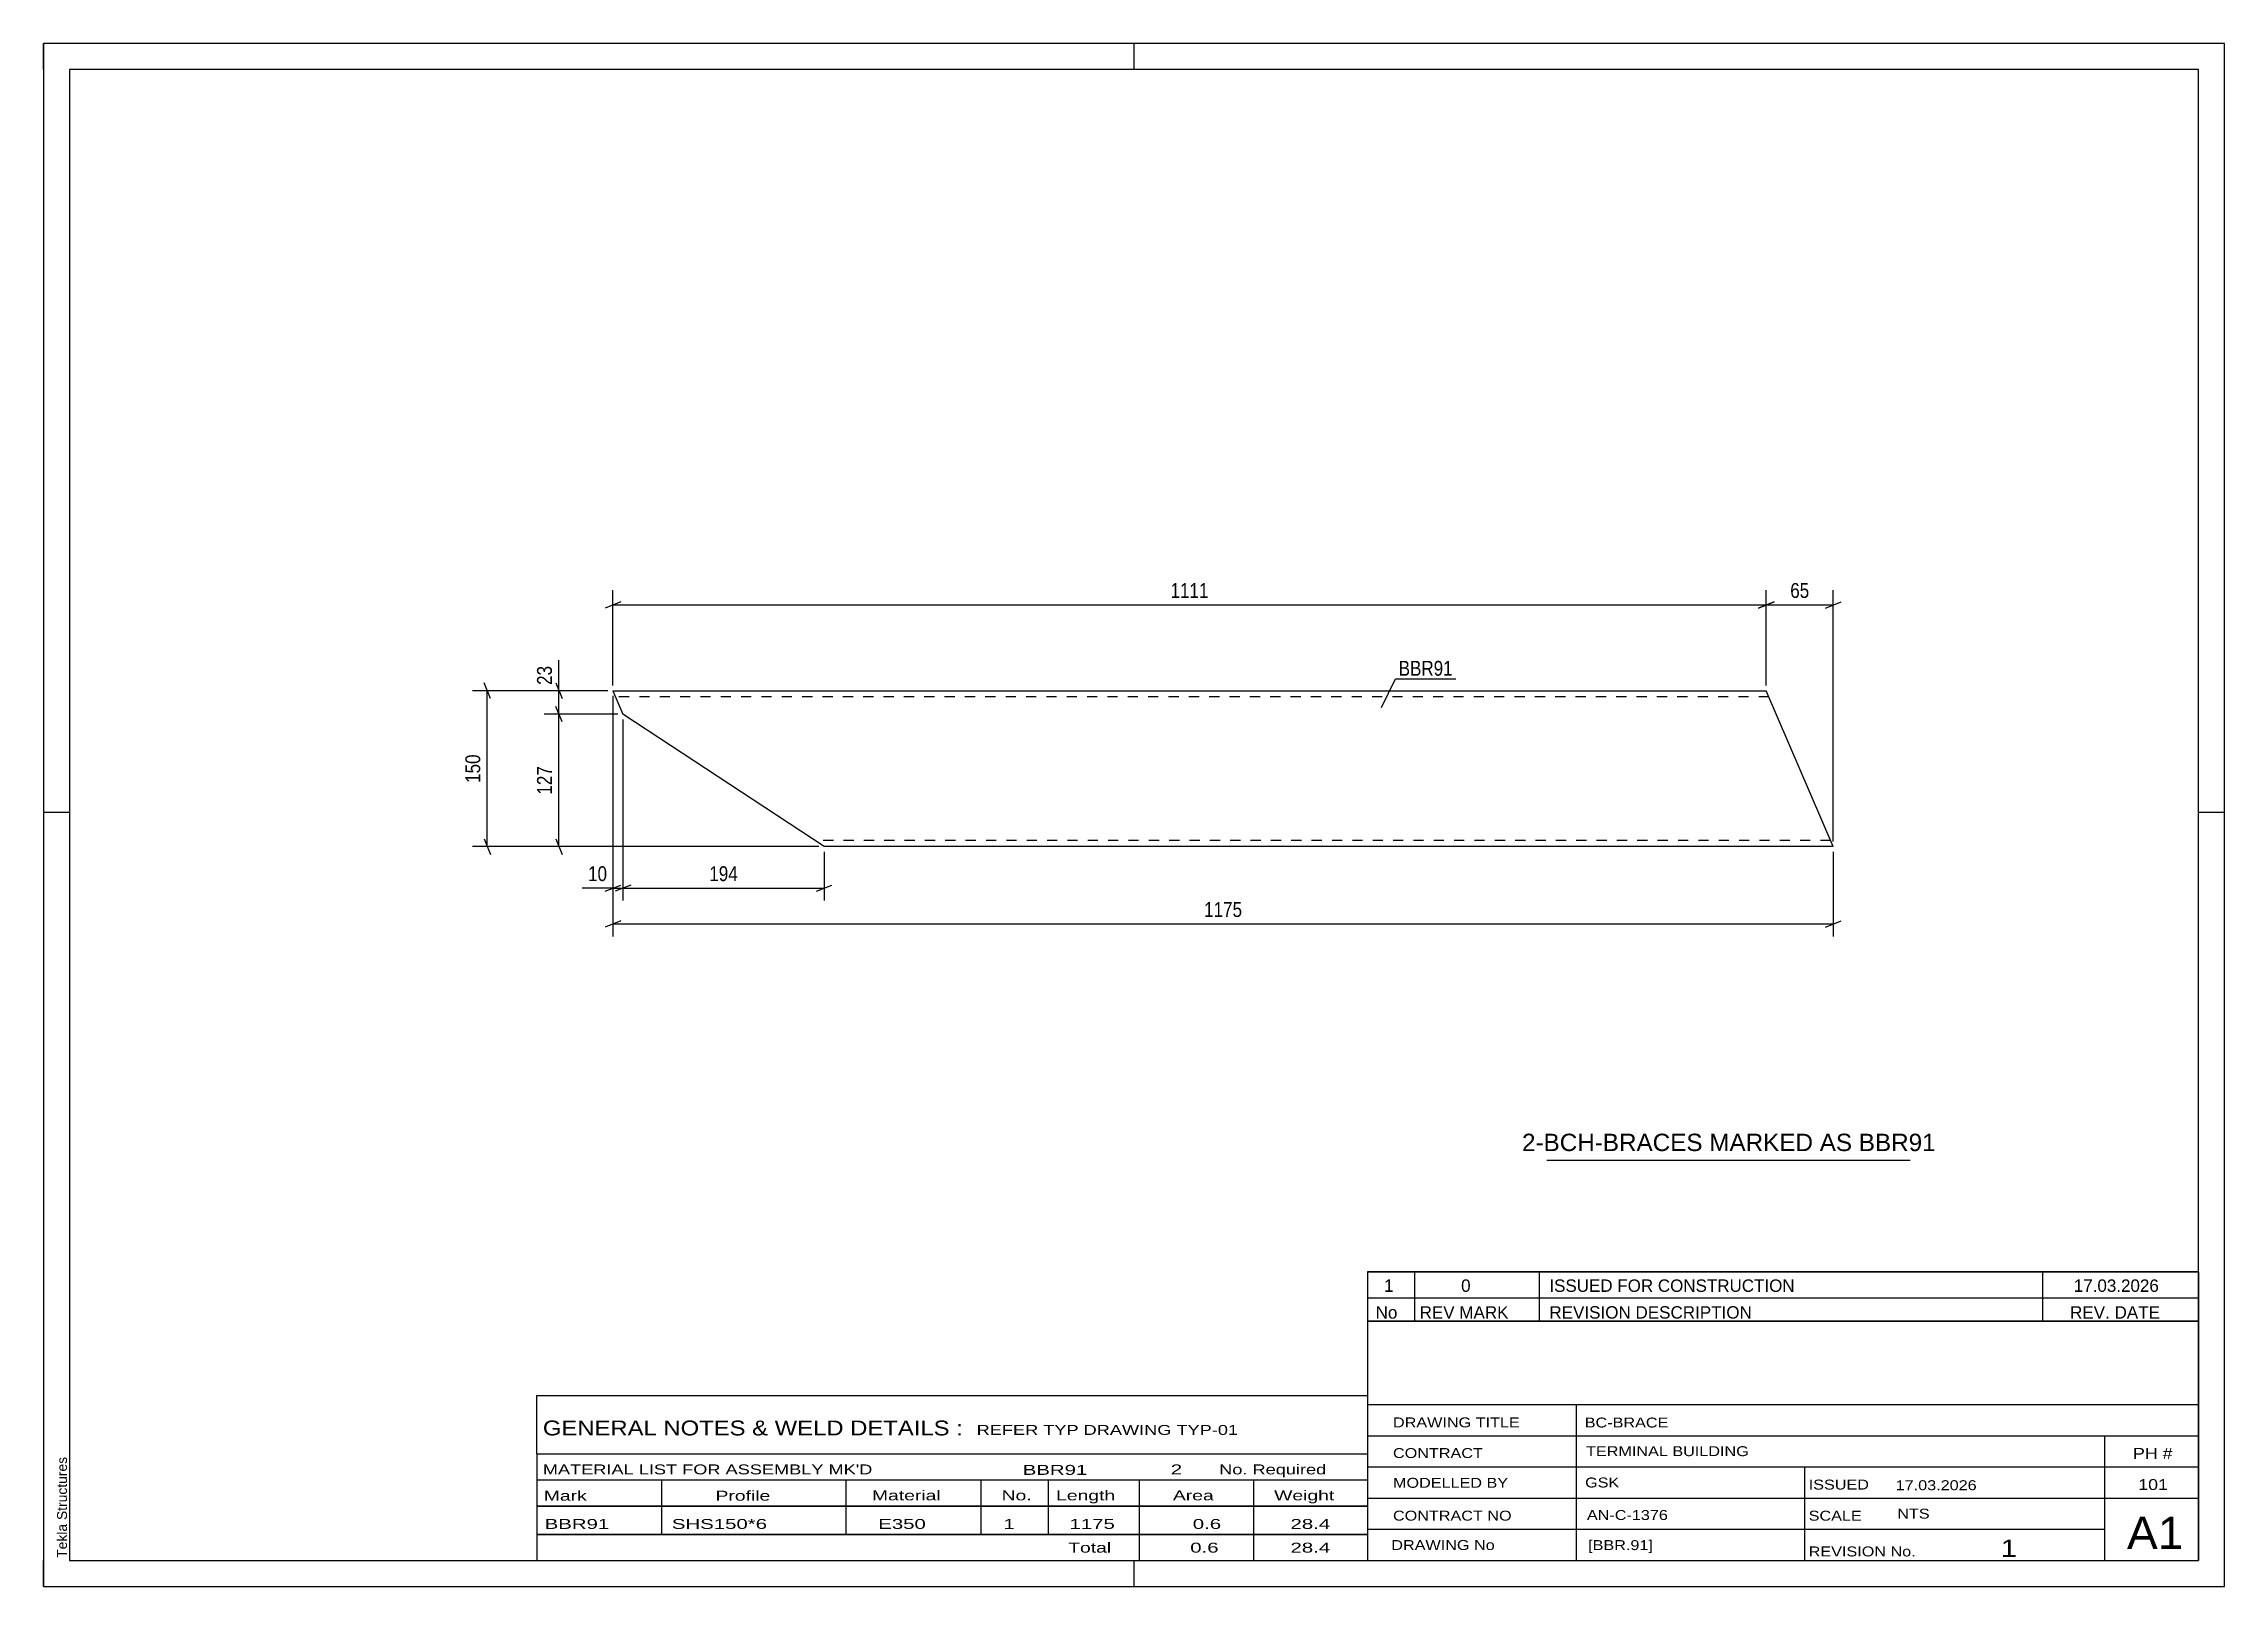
# Model space of a CAD drawing. Header units: millimetres. Extents: x 0 to 420, y 0 to 297.
import ezdxf

# ---------------------------------------------------------------- set-up
doc = ezdxf.new("R2010")
doc.units = ezdxf.units.MM
doc.linetypes.add('DXK_LINE_DOT2', pattern=[3.9198, 1.9599, -1.9599])
doc.styles.add('Arial', font='ARIAL.TTF', dxfattribs={"height": 0.2})
doc.styles.add('Arial Narrow', font='ARIALN.TTF', dxfattribs={"height": 0.2})

# ---------------------------------------------------------------- blocks, each defined once
blk = doc.blocks.new('Unknown-580742211-1161')
at = {"color": 5, "linetype": 'Continuous'}
for p, q in [((420, 297), (0, 297)), ((0, 297), (0, 0)), ((0, 292), (0, 297)), ((210, 292), (210, 297)), ((420, 0), (420, 297)), ((415, 292), (5, 292)), ((5, 292), (5, 5)), ((415, 5), (415, 292)), ((5, 149), (0, 149)), ((420, 149), (415, 149)), ((0, 0), (0, 5)), ((5, 5), (415, 5)), ((210, 0), (210, 5)), ((0, 0), (420, 0))]:
    blk.add_line(p, q, dxfattribs=at)
at = {"color": 174, "linetype": 'Continuous', "style": 'Arial'}
blk.add_text('Tekla Structures', height=1.9102, rotation=90, dxfattribs=at).set_placement((4.5, 5.5))
blk = doc.blocks.new('Part-580742211-1270 - 1252')
at = {"color": 2, "linetype": 'Continuous'}
for p, q in [((109.64, 172.42), (111.58, 167.91)), ((109.64, 172.42), (331.76, 172.42)), ((344.68, 142.42), (331.76, 172.42)), ((148.07, 143.9), (111.58, 167.91)), ((150.32, 142.42), (148.07, 143.9)), ((344.68, 142.42), (150.32, 142.42))]:
    blk.add_line(p, q, dxfattribs=at)
at = {"color": 7, "linetype": 'DXK_LINE_DOT2'}
for p, q in [((332.28, 171.22), (110.16, 171.22)), ((344.17, 143.62), (148.5, 143.62)), ((344.17, 143.62), (344.13, 143.71))]:
    blk.add_line(p, q, dxfattribs=at)
blk = doc.blocks.new('StraightDimension-580742211-1416 - 1252')
at = {"color": 7, "linetype": 'Continuous'}
for p, q in [((109.64, 171.42), (109.64, 132.02)), ((111.58, 166.91), (111.58, 132.02)), ((108.14, 133.82), (111.14, 135.02)), ((109.64, 134.42), (111.58, 134.42)), ((113.08, 135.02), (110.08, 133.82))]:
    blk.add_line(p, q, dxfattribs=at)
at = {"color": 0}
blk.add_wipeout([(109.12, 135.17), (109.12, 139.37), (104.26, 139.37), (104.26, 135.17)], dxfattribs=at)
at = {"color": 7, "linetype": 'Continuous'}
blk.add_line((109.64, 134.42), (103.74, 134.42), dxfattribs=at)
blk.add_line((109.64, 134.42), (103.74, 134.42), dxfattribs=at)
at = {"color": 3, "style": 'Arial Narrow'}
blk.add_text('10', height=2.863, dxfattribs=at).set_placement((104.86, 135.77))
blk = doc.blocks.new('StraightDimension-580742211-1386 - 1252')
at = {"color": 7, "linetype": 'Continuous'}
for p, q in [((109.64, 171.42), (109.64, 125.12)), ((344.68, 141.42), (344.68, 125.12)), ((111.14, 128.12), (108.14, 126.92)), ((109.64, 127.52), (344.68, 127.52)), ((343.18, 126.92), (346.18, 128.12))]:
    blk.add_line(p, q, dxfattribs=at)
at = {"color": 0}
blk.add_wipeout([(231.42, 128.27), (231.42, 132.47), (222.91, 132.47), (222.91, 128.27)], dxfattribs=at)
at = {"color": 3, "style": 'Arial Narrow'}
blk.add_text('1175', height=2.863, dxfattribs=at).set_placement((223.51, 128.87))
blk = doc.blocks.new('StraightDimension-580742211-1516 - 1252')
at = {"color": 7, "linetype": 'Continuous'}
for p, q in [((108.64, 172.42), (82.59, 172.42)), ((86.04, 170.92), (84.84, 173.92)), ((85.44, 142.42), (85.44, 172.42)), ((84.84, 143.92), (86.04, 140.92)), ((149.32, 142.42), (82.59, 142.42))]:
    blk.add_line(p, q, dxfattribs=at)
at = {"color": 0}
blk.add_wipeout([(84.69, 160.76), (80.49, 160.76), (80.49, 154.08), (84.69, 154.08)], dxfattribs=at)
at = {"color": 3, "style": 'Arial Narrow'}
blk.add_text('150', height=2.863, rotation=90.0002, dxfattribs=at).set_placement((84.09, 154.68))
blk = doc.blocks.new('StraightDimension-580742211-1415 - 1252')
at = {"color": 7, "linetype": 'Continuous'}
for p, q in [((111.58, 166.91), (111.58, 132.02)), ((150.32, 141.42), (150.32, 132.02)), ((113.08, 135.02), (110.08, 133.82)), ((111.58, 134.42), (150.32, 134.42)), ((148.82, 133.82), (151.82, 135.02))]:
    blk.add_line(p, q, dxfattribs=at)
at = {"color": 0}
blk.add_wipeout([(134.3, 135.17), (134.3, 139.37), (127.61, 139.37), (127.61, 135.17)], dxfattribs=at)
at = {"color": 3, "style": 'Arial Narrow'}
blk.add_text('194', height=2.863, dxfattribs=at).set_placement((128.21, 135.77))
blk = doc.blocks.new('StraightDimension-580742211-1458 - 1252')
at = {"color": 7, "linetype": 'Continuous'}
for p, q in [((333.26, 189.54), (330.26, 188.34)), ((331.76, 173.42), (331.76, 191.79)), ((343.18, 188.34), (346.18, 189.54)), ((344.68, 143.42), (344.68, 191.79)), ((331.76, 188.94), (344.68, 188.94))]:
    blk.add_line(p, q, dxfattribs=at)
at = {"color": 0}
blk.add_wipeout([(340.65, 189.69), (340.65, 193.89), (335.79, 193.89), (335.79, 189.69)], dxfattribs=at)
at = {"color": 3, "style": 'Arial Narrow'}
blk.add_text('65', height=2.863, dxfattribs=at).set_placement((336.39, 190.29))
blk = doc.blocks.new('StraightDimension-580742211-1459 - 1252')
at = {"color": 7, "linetype": 'Continuous'}
for p, q in [((111.14, 189.54), (108.14, 188.34)), ((109.64, 173.42), (109.64, 191.79)), ((330.26, 188.34), (333.26, 189.54)), ((331.76, 173.42), (331.76, 191.79)), ((109.64, 188.94), (331.76, 188.94))]:
    blk.add_line(p, q, dxfattribs=at)
at = {"color": 0}
blk.add_wipeout([(224.96, 189.69), (224.96, 193.89), (216.44, 193.89), (216.44, 189.69)], dxfattribs=at)
at = {"color": 3, "style": 'Arial Narrow'}
blk.add_text('1111', height=2.863, dxfattribs=at).set_placement((217.04, 190.29))
blk = doc.blocks.new('StraightDimension-580742211-1487 - 1252')
at = {"color": 7, "linetype": 'Continuous'}
for p, q in [((108.64, 172.42), (96.39, 172.42)), ((98.64, 173.92), (99.84, 170.92)), ((99.24, 167.91), (99.24, 172.42)), ((99.84, 166.41), (98.64, 169.41)), ((110.58, 167.91), (96.39, 167.91))]:
    blk.add_line(p, q, dxfattribs=at)
at = {"color": 0}
blk.add_wipeout([(98.49, 177.8), (94.29, 177.8), (94.29, 172.94), (98.49, 172.94)], dxfattribs=at)
at = {"color": 7, "linetype": 'Continuous'}
blk.add_line((99.24, 172.42), (99.24, 178.32), dxfattribs=at)
blk.add_line((99.24, 172.42), (99.24, 178.32), dxfattribs=at)
at = {"color": 3, "style": 'Arial Narrow'}
blk.add_text('23', height=2.863, rotation=90.0002, dxfattribs=at).set_placement((97.89, 173.54))
blk = doc.blocks.new('StraightDimension-580742211-1488 - 1252')
at = {"color": 7, "linetype": 'Continuous'}
for p, q in [((99.84, 166.41), (98.64, 169.41)), ((110.58, 167.91), (96.39, 167.91)), ((99.24, 142.42), (99.24, 167.91)), ((98.64, 143.92), (99.84, 140.92)), ((149.32, 142.42), (96.39, 142.42))]:
    blk.add_line(p, q, dxfattribs=at)
at = {"color": 0}
blk.add_wipeout([(98.49, 158.51), (94.29, 158.51), (94.29, 151.82), (98.49, 151.82)], dxfattribs=at)
at = {"color": 3, "style": 'Arial Narrow'}
blk.add_text('127', height=2.863, rotation=90.0002, dxfattribs=at).set_placement((97.89, 152.42))
blk = doc.blocks.new('Unknown-580742211-2185')
at = {"color": 7, "linetype": 'Continuous'}
for p, q in [((255, 51.05), (255, 5)), ((255, 51.05), (415, 51.05)), ((415, 51), (415, 5)), ((255, 35), (415, 35)), ((295.14, 35), (295.14, 5)), ((255, 29), (415, 29)), ((397, 5.05), (397, 29.05)), ((255, 23), (415, 23)), ((339.14, 23), (339.14, 5)), ((255, 17), (415, 17)), ((255, 11), (397, 11)), ((255, 5), (415, 5))]:
    blk.add_line(p, q, dxfattribs=at)
at = {"color": 7, "style": 'Arial Narrow'}
for s, height, width, p in [('DRAWING TITLE', 1.9089, 1.425378, (259.88, 30.61)), ('BC-BRACE', 1.909, 1.425378, (296.81, 30.59)), ('CONTRACT', 1.909, 1.425378, (259.88, 24.71)), ('TERMINAL BUILDING', 1.9089, 1.425378, (297.06, 25.07)), ('MODELLED BY', 1.9089, 1.425378, (259.88, 18.98)), ('GSK', 1.909, 1.425378, (296.88, 19.04)), ('ISSUED', 1.909, 1.425378, (339.94, 18.64)), ('17.03.2026', 1.909, 1.425378, (356.69, 18.52)), ('CONTRACT NO', 1.9089, 1.425378, (259.88, 12.66)), ('AN-C-1376', 1.909, 1.425378, (297.23, 12.78)), ('SCALE', 1.909, 1.425378, (339.94, 12.65)), ('A1', 6.204, 1.25, (401.24, 7.2)), ('DRAWING No', 1.909, 1.425378, (259.56, 7)), ('[BBR.91]', 1.909, 1.425378, (297.46, 6.99)), ('1', 3.34, 1.5, (376.91, 5.68)), ('REVISION No.', 1.9089, 1.425378, (339.94, 5.77))]:
    blk.add_text(s, height=height, dxfattribs=dict(at, width=width)).set_placement(p)
at = {"color": 7, "linetype": 'Continuous', "style": 'Arial Narrow'}
for s, height, width, p in [('PH #', 2.1, 1.42538, (402.4, 24.55)), ('101', 2.1, 1.42538, (403.41, 18.55)), ('NTS', 1.909, 1.425378, (357, 13.05))]:
    blk.add_text(s, height=height, dxfattribs=dict(at, width=width)).set_placement(p)
blk = doc.blocks.new('Unknown-580742211-2186')
at = {"color": 7, "linetype": 'Continuous'}
for p, q in [((255, 60.55), (415, 60.55)), ((415, 60.55), (255, 60.55)), ((255, 60.55), (255, 55.55)), ((264, 60.55), (264, 55.55)), ((288, 60.55), (288, 55.55)), ((385, 60.55), (385, 55.55)), ((415, 60.55), (415, 55.55)), ((255, 55.55), (415, 55.55)), ((255, 55.55), (255, 51.05)), ((255, 55.55), (415, 55.55)), ((264, 55.55), (264, 51.05)), ((288, 55.55), (288, 51.05)), ((385, 55.55), (385, 51.05)), ((415, 55.55), (415, 51.05)), ((415, 51.05), (255, 51.05))]:
    blk.add_line(p, q, dxfattribs=at)
at = {"color": 7, "linetype": 'Continuous', "style": 'Arial Narrow'}
for s, height, width, p in [('1', 2.39, 1.196471, (258.16, 56.7)), ('0', 2.39, 1.196471, (273, 56.7)), ('ISSUED FOR CONSTRUCTION', 2.3861, 1.196471, (290, 56.7)), ('17.03.2026', 2.386, 1.196471, (391, 56.7)), ('No', 2.386, 1.2, (256.54, 51.55)), ('REV MARK', 2.386, 1.2, (265, 51.55)), ('REVISION DESCRIPTION', 2.3861, 1.2, (290, 51.55)), ('REV. DATE', 2.386, 1.2, (390.28, 51.55))]:
    blk.add_text(s, height=height, dxfattribs=dict(at, width=width)).set_placement(p)
blk = doc.blocks.new('Unknown-580742211-2187')
at = {"color": 7, "linetype": 'Continuous'}
for p, q in [((95, 36.75), (255, 36.75)), ((95, 25.5), (95, 36.75)), ((255, 36.75), (255, 25.5)), ((95, 25.5), (255, 25.5)), ((95, 25.5), (95, 20.5)), ((255, 25.5), (255, 20.5)), ((95, 20.5), (255, 20.5)), ((95, 20.5), (95, 15.5)), ((119, 20.5), (119, 15.5)), ((154.5, 20.5), (154.5, 15.5)), ((180.5, 20.5), (180.5, 15.5)), ((193.5, 20.5), (193.5, 15.5)), ((211, 20.5), (211, 15.5)), ((233, 20.5), (233, 15.5)), ((255, 20.5), (255, 15.5)), ((95, 15.5), (255, 15.5)), ((95, 15.45), (95, 10.05)), ((95, 15.45), (255, 15.45)), ((119, 15.5), (119, 10)), ((154.5, 15.5), (154.5, 10)), ((180.5, 15.5), (180.5, 10)), ((193.5, 15.5), (193.5, 10)), ((211, 15.5), (211, 10)), ((233, 15.5), (233, 10)), ((255, 15.45), (255, 10.05)), ((95, 10.05), (255, 10.05)), ((95, 10), (255, 10)), ((95, 10), (95, 5)), ((211, 10), (211, 5)), ((233, 10), (233, 5)), ((255, 10), (255, 5)), ((95, 5), (255, 5))]:
    blk.add_line(p, q, dxfattribs=at)
at = {"color": 7, "style": 'Arial Narrow'}
for s, height, width, p in [('GENERAL NOTES & WELD DETAILS :', 2.8633, 1.4, (96.15, 29.06)), ('REFER TYP DRAWING TYP-01', 1.9089, 1.6, (179.7, 29.16)), ("MATERIAL LIST FOR ASSEMBLY MK'D", 1.9089, 1.6, (96.15, 21.56)), ('BBR91', 1.909, 1.794707, (188.57, 21.47)), ('2', 1.91, 1.794707, (217.08, 21.56)), ('No. Required', 1.9089, 1.6, (226.41, 21.56)), ('Mark', 1.909, 1.7, (96.34, 16.5)), ('Profile', 1.909, 1.7, (129.41, 16.5)), ('Material', 1.909, 1.7, (159.54, 16.56)), ('No.', 1.909, 1.7, (184.5, 16.56)), ('Length', 1.909, 1.7, (195, 16.56)), ('Area', 1.909, 1.7, (217.5, 16.56)), ('Weight', 1.909, 1.7, (237, 16.56))]:
    blk.add_text(s, height=height, dxfattribs=dict(at, width=width)).set_placement(p)
at = {"color": 7, "linetype": 'Continuous', "style": 'Arial Narrow'}
for s, height, width, p in [('BBR91', 1.909, 1.794707, (96.5, 11.06)), ('SHS150*6', 1.909, 1.794707, (121, 11.06)), ('E350', 1.909, 1.794707, (160.74, 11.06)), ('1', 1.91, 1.794707, (184.86, 11.06)), ('1175', 1.909, 1.794707, (197.58, 11.06)), ('0.6', 1.909, 1.794707, (221.32, 11.06)), ('28.4', 1.909, 1.794707, (240.14, 11.06)), ('Total', 1.909, 1.7, (197.33, 6.5)), ('0.6', 1.909, 1.794707, (220.83, 6.5)), ('28.4', 1.909, 1.794707, (240.14, 6.5))]:
    blk.add_text(s, height=height, dxfattribs=dict(at, width=width)).set_placement(p)
blk = doc.blocks.new('Unknown-580742211-2188')
at = {"color": 7, "linetype": 'Continuous'}
blk.add_line((289.5, 82.05), (359.5, 82.05), dxfattribs=at)
at = {"color": 7, "style": 'Arial'}
blk.add_text('2-BCH-BRACES MARKED AS BBR91', height=3.3428, dxfattribs=at).set_placement((284.73, 83.8))
blk = doc.blocks.new('Mark-580742211-1265 - 1252')
at = {"color": 0}
blk.add_wipeout([(271.39, 175.31), (271.39, 178.31), (260.98, 178.31), (260.98, 175.31)], dxfattribs=at)
blk.add_wipeout([(271.39, 175.31), (271.39, 178.31), (260.98, 178.31), (260.98, 175.31)], dxfattribs=at)
at = {"color": 30, "linetype": 'Continuous'}
for p, q in [((257.69, 169.21), (260.38, 174.71)), ((260.38, 174.71), (271.99, 174.71))]:
    blk.add_line(p, q, dxfattribs=at)
at = {"color": 3, "style": 'Arial Narrow'}
blk.add_text('BBR91', height=2.863, dxfattribs=at).set_placement((260.98, 175.31))

msp = doc.modelspace()

# ---------------------------------------------------------------- block references
for name in ['Unknown-580742211-1161', 'Part-580742211-1270 - 1252', 'Unknown-580742211-2188', 'Unknown-580742211-2186', 'Unknown-580742211-2185', 'Unknown-580742211-2187']:
    msp.add_blockref(name, (0, 0))

# ---------------------------------------------------------------- next in the draw order: block references
msp.add_blockref('StraightDimension-580742211-1416 - 1252', (0, 0))

# ---------------------------------------------------------------- next in the draw order: block references
msp.add_blockref('StraightDimension-580742211-1386 - 1252', (0, 0))

# ---------------------------------------------------------------- next in the draw order: block references
for name in ['StraightDimension-580742211-1458 - 1252', 'StraightDimension-580742211-1516 - 1252']:
    msp.add_blockref(name, (0, 0))

# ---------------------------------------------------------------- next in the draw order: block references
for name in ['StraightDimension-580742211-1459 - 1252', 'StraightDimension-580742211-1415 - 1252']:
    msp.add_blockref(name, (0, 0))

# ---------------------------------------------------------------- next in the draw order: block references
for name in ['StraightDimension-580742211-1487 - 1252', 'Mark-580742211-1265 - 1252']:
    msp.add_blockref(name, (0, 0))

# ---------------------------------------------------------------- next in the draw order: block references
msp.add_blockref('StraightDimension-580742211-1488 - 1252', (0, 0))

doc.saveas('drawing.dxf')
